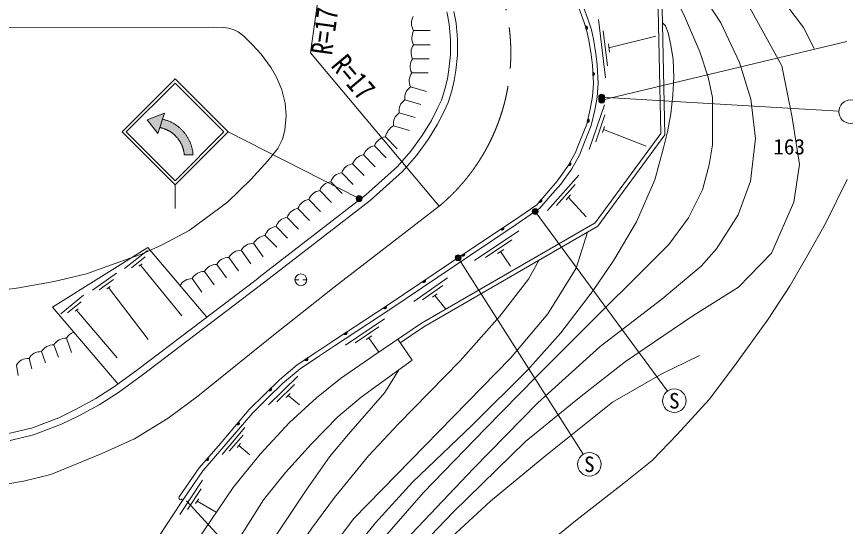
# Model space of a CAD drawing. Units: millimetres at full size, sheet at 1:1000; details may follow other scales. Extents: x 40000 to 680000, y 20000 to 380000.
# Drawn here: x 472167 to 542508, y 261318 to 304644 of the extents above; entities that cross this region are included whole.
import ezdxf
from ezdxf.enums import TextEntityAlignment as Align

# ---------------------------------------------------------------- set-up
doc = ezdxf.new("R2010")
doc.units = ezdxf.units.MM
doc.header["$LTSCALE"] = 1000
doc.linetypes.add('CHAIN', pattern=[18.5, 12, -1.5, 3.5, -1.5])
for name, color, linetype, lineweight in [('M-BGD', 7, 'Continuous', 13), ('M-BMK', 2, 'CHAIN', 13), ('M-STR-HTXT', 7, 'Continuous', 13), ('M-STR-STRC', 7, 'Continuous', 13)]:
    doc.layers.add(name, color=color, linetype=linetype, lineweight=lineweight)
doc.layers.add('M-BMK-HTXT', color=7, linetype='Continuous')
doc.styles.add('ＭＳ ゴシック', font='')
doc.styles.get('ＭＳ ゴシック').set_extended_font_data('MS Gothic')

msp = doc.modelspace()

# ---------------------------------------------------------------- hatches: boundary and pattern name
at = {"layer": 'M-BGD'}
for points in [[(520518, 303557), (520426, 303843, -0.41421), (520615, 303746, -0.41421)], [(521084, 299608), (521070, 299907, -1)], [(520590, 295658), (520661, 295950, -0.41421), (520771, 295769, -0.41421)], [(518993, 292005), (519144, 292265, -1)], [(516503, 288880), (516700, 289106, -0.41421), (516715, 288895, -0.41421)], [(513253, 286564), (513503, 286730, -0.41421), (513461, 286522, -0.41421)], [(509926, 284344), (510174, 284512, -1)], [(506608, 282109), (506857, 282277, -1)], [(503289, 279878), (503539, 280042, -0.41421), (503496, 279835, -0.41421)], [(499945, 277682), (500196, 277847, -0.41421), (500153, 277639, -0.41421)], [(496615, 275467), (496863, 275635, -0.41421), (496823, 275427, -0.41421)], [(493568, 272887), (493783, 273096, -1)], [(490832, 269974), (491026, 270203, -1)], [(488224, 266941), (488422, 267167, -0.41421), (488435, 266955, -0.41421)]]:
    msp.add_hatch(color=256, dxfattribs=at).paths.add_polyline_path(points)
at = {"layer": 'M-STR-HTXT'}
for points in [[(521983, 297609, -0.41421), (521630, 297633, -0.41421), (521654, 297986, -1)], [(522030, 297415, -1), (521607, 297680, -1)], [(501455, 289292, -0.41421), (501355, 288953, -0.41421), (501016, 289053, -1)], [(516142, 287835, -1), (516223, 288328, -1)], [(509584, 283909, -1), (509698, 284396, -1)]]:
    msp.add_hatch(color=256, dxfattribs=at).paths.add_polyline_path(points)
at = {"layer": 'M-STR-STRC'}
for points in [[(484550, 295924), (484715, 296443), (483246, 295879), (484157, 294695), (484323, 295214), (484323, 295214)], [(484554, 295937), (484554, 295937), (484715, 296443), (483246, 295879), (484157, 294695), (484323, 295214), (484323, 295214)], [(486455, 294712), (486419, 294758), (486382, 294803), (486344, 294847), (486306, 294891), (486267, 294934), (486227, 294976), (486187, 295018), (486146, 295059), (486104, 295099), (486061, 295138), (486018, 295177), (485974, 295215), (485929, 295252), (485884, 295289), (485838, 295324), (485792, 295359), (485745, 295393), (485697, 295426), (485649, 295458), (485600, 295490), (485551, 295520), (485501, 295550), (485450, 295579), (485399, 295607), (485348, 295634), (485296, 295660), (485244, 295685), (485191, 295710), (485138, 295733), (485085, 295756), (485031, 295777), (484976, 295798), (484922, 295818), (484867, 295836), (484811, 295854), (484756, 295871), (484700, 295887), (484644, 295901), (484587, 295915), (484550, 295924), (484323, 295214), (484327, 295213), (484371, 295204), (484415, 295194), (484459, 295183), (484503, 295172), (484546, 295160), (484589, 295147), (484632, 295133), (484675, 295118), (484718, 295103), (484760, 295087), (484802, 295070), (484843, 295053), (484885, 295035), (484926, 295016), (484966, 294996), (485007, 294976), (485046, 294955), (485086, 294933), (485125, 294911), (485164, 294888), (485202, 294864), (485240, 294840), (485278, 294814), (485315, 294789), (485351, 294762), (485388, 294735), (485423, 294708), (485458, 294679), (485493, 294651), (485527, 294621), (485561, 294591), (485594, 294560), (485627, 294529), (485659, 294497), (485690, 294465), (485721, 294432), (485752, 294399), (485781, 294365), (485810, 294330), (485839, 294295), (485867, 294260), (485894, 294224), (485921, 294188), (485947, 294151), (485972, 294114), (485997, 294076), (486021, 294038), (486045, 293999), (486067, 293960), (486089, 293921), (486111, 293881), (486131, 293841), (486151, 293800), (486171, 293760), (486189, 293718), (486207, 293677), (486224, 293635), (486240, 293593), (486256, 293551), (486271, 293508), (486285, 293465), (486298, 293422), (486311, 293379), (486323, 293335), (486334, 293292), (486344, 293248), (486354, 293204), (486363, 293159), (486371, 293115), (486378, 293070), (486384, 293026), (486390, 292981), (486395, 292936), (486399, 292891), (487142, 292892), (487138, 292950), (487133, 293008), (487126, 293066), (487119, 293123), (487111, 293181), (487102, 293238), (487091, 293295), (487080, 293352), (487068, 293409), (487055, 293466), (487040, 293522), (487025, 293578), (487009, 293634), (486992, 293689), (486974, 293744), (486954, 293799), (486934, 293854), (486913, 293908), (486891, 293962), (486869, 294015), (486845, 294068), (486820, 294120), (486794, 294173), (486768, 294224), (486740, 294275), (486712, 294326), (486683, 294376), (486653, 294426), (486622, 294475), (486590, 294524), (486557, 294572), (486524, 294619), (486490, 294666)]]:
    msp.add_hatch(color=256, dxfattribs=at).paths.add_polyline_path(points)

# ---------------------------------------------------------------- linework, layer by layer
at = {"layer": 'M-BGD'}
for p, q in [((521540, 304389), (522144, 299425)), ((505865, 303445), (507266, 303446)), ((520518, 303557), (520426, 303843)), ((521959, 303432), (522321, 300454)), ((522438, 301979), (526432, 302981)), ((505850, 302246), (507253, 302247)), ((522396, 302327), (522480, 301632)), ((505778, 301048), (507181, 301049)), ((505706, 299850), (507109, 299851)), ((521084, 299608), (521070, 299907)), ((505597, 298662), (506950, 298262)), ((505115, 297562), (506469, 297162)), ((522063, 297135), (520771, 293349)), ((504634, 296463), (505987, 296063)), ((522088, 296281), (521314, 294009)), ((520590, 295658), (520661, 295950)), ((504153, 295364), (505506, 294964)), ((522075, 295313), (521895, 294783)), ((521985, 295048), (525610, 293630)), ((503474, 294415), (504454, 293408)), ((502545, 293654), (503526, 292648)), ((501617, 292894), (502597, 291887)), ((500689, 292133), (501669, 291127)), ((518993, 292005), (519144, 292265)), ((499760, 291373), (500741, 290366)), ((498832, 290613), (499812, 289606)), ((519877, 291170), (517226, 288175)), ((497903, 289853), (498884, 288846)), ((519572, 290372), (517981, 288575)), ((516503, 288880), (516700, 289106)), ((519187, 289484), (518815, 289065)), ((519001, 289275), (520502, 287612)), ((496974, 289093), (497955, 288086)), ((496046, 288333), (497026, 287326)), ((495117, 287573), (496098, 286566)), ((494189, 286813), (495169, 285806)), ((514778, 286431), (511043, 283921)), ((513253, 286564), (513503, 286730)), ((493260, 286053), (494240, 285046)), ((514198, 285680), (511957, 284174)), ((492271, 285380), (493092, 284237)), ((483291, 284777), (481334, 283222)), ((483087, 284231), (481912, 283298)), ((491232, 284780), (492053, 283637)), ((509926, 284344), (510174, 284512)), ((513507, 284854), (512984, 284502)), ((513245, 284678), (514082, 283433)), ((482823, 283638), (482549, 283421)), ((482686, 283530), (486203, 279216)), ((489154, 283579), (489975, 282436)), ((490193, 284179), (491014, 283037)), ((480639, 282832), (478603, 281381)), ((488115, 282978), (488936, 281836)), ((480406, 282297), (479185, 281427)), ((487076, 282378), (487897, 281236)), ((495795, 282275), (496120, 282275)), ((496470, 282275), (496795, 282275)), ((508748, 282437), (505881, 280429)), ((506608, 282109), (506857, 282277)), ((480112, 281719), (479827, 281516)), ((479970, 281618), (483339, 277190)), ((508347, 281790), (506627, 280585)), ((477848, 280966), (475916, 279380)), ((507859, 281082), (507458, 280801)), ((507659, 280942), (508591, 279770)), ((477652, 280417), (476493, 279465)), ((503289, 279878), (503539, 280042)), ((477398, 279820), (477128, 279598)), ((477263, 279709), (480700, 275639)), ((503401, 278961), (500079, 276733)), ((502904, 278266), (500911, 276929)), ((476391, 277308), (476820, 276102)), ((499945, 277682), (500196, 277847)), ((502307, 277505), (501842, 277193)), ((502074, 277349), (502913, 276116)), ((475335, 276739), (475736, 275699)), ((474279, 276169), (474634, 275219)), ((473223, 275599), (473453, 274711)), ((496615, 275467), (496863, 275635)), ((472167, 275030), (472299, 274139)), ((496040, 274089), (493536, 271643)), ((493568, 272887), (493783, 273096)), ((495749, 273385), (494246, 271918)), ((495382, 272608), (495032, 272266)), ((495207, 272437), (496183, 271644)), ((490832, 269974), (491026, 270203)), ((491544, 269730), (489604, 267442)), ((491385, 269079), (490221, 267706)), ((491168, 268358), (490896, 268038)), ((491032, 268198), (491958, 267413)), ((488224, 266941), (488422, 267167)), ((487956, 265255), (486035, 262330)), ((487823, 264505), (486670, 262750)), ((487631, 263668), (487362, 263258)), ((487497, 263463), (489117, 262522))]:
    msp.add_line(p, q, dxfattribs=at)
for points in [[(504731, 276929), (506721, 278283), (521509, 286845), (527190, 294595), (526930, 306710), (522342, 313605), (518083, 318977), (515187, 321144), (512667, 323042), (508996, 325016), (505973, 326740), (502121, 327423), (498265, 327913), (490383, 327608), (478612, 326956), (470308, 322896)], [(487396, 259995), (490543, 264616), (492849, 267446), (495321, 270138), (497611, 272251), (499664, 273898), (502495, 275831), (506535, 278580), (521270, 287111), (526838, 294706), (526583, 306601), (522059, 313399), (517837, 318724), (514977, 320864), (512477, 322746), (508837, 324704), (505702, 326215), (497530, 326606), (490650, 326677), (479483, 326607), (472540, 323131)], [(498657, 250554), (501291, 254373), (504768, 257880), (509210, 262525), (515358, 268541), (519948, 272266), (523841, 275328), (529557, 279211), (533438, 281639), (536233, 284535), (538144, 288870), (538621, 292084), (537977, 296076), (537104, 300450), (533765, 306551), (531189, 310594), (527549, 314876), (523375, 319318), (521087, 321472), (518726, 323057)], [(520690, 323285), (523981, 321364), (526452, 319363), (529175, 316317), (533422, 310457), (536908, 306440), (538958, 303719), (539850, 301923)], [(493718, 247763), (496287, 251778), (498976, 255295), (502628, 259539), (506707, 264208), (511943, 269625), (516319, 274089), (522055, 279835), (524494, 282238), (527529, 285285), (529196, 287539), (530387, 289922), (530955, 292055), (531237, 293742), (531237, 297758), (530855, 299500), (530148, 301637), (528753, 304877), (527349, 307693), (526184, 309513), (521120, 316136), (518825, 318776), (515594, 322089)], [(516898, 322029), (520017, 319428), (524514, 314464), (529798, 307436), (531934, 304110), (533523, 300747), (534475, 297629), (534864, 294275), (534454, 290666), (533415, 287808), (531577, 284912), (530252, 283436), (526932, 280619), (521701, 276598), (516392, 271819), (510945, 266251), (502037, 256837), (497040, 250844), (495599, 248754)], [(482505, 257831), (486077, 263268), (487971, 266049), (489600, 267900), (492212, 270984), (493518, 272280), (494745, 273473), (496221, 274718), (497861, 275827), (499143, 276677), (503841, 279762), (510682, 284372), (514573, 286962), (516575, 288354), (517460, 289369), (518346, 290408), (519279, 291703), (519950, 292856), (520301, 293827), (520933, 295375), (521251, 296690), (521439, 297798), (521516, 298955), (521440, 300545), (521339, 301477), (521137, 302717), (520954, 303506), (520706, 304280), (520262, 305531)], [(519890, 305383), (520327, 304151), (520568, 303400), (520745, 302640), (520942, 301423), (521041, 300514), (521116, 298959), (521041, 297845), (520859, 296771), (520552, 295498), (519928, 293971), (519586, 293026), (518943, 291921), (518031, 290655), (517157, 289630), (516306, 288654), (514348, 287293), (510460, 284704), (503619, 280095), (498923, 277011), (497638, 276160), (495979, 275037), (494477, 273769), (493238, 272566), (491917, 271256), (489297, 268161), (487654, 266294), (485972, 263825)], [(471622, 268620), (473598, 269108), (475979, 270006), (477440, 270730), (479185, 271661), (480823, 272703), (482819, 274162), (493243, 282100), (502185, 289025), (504915, 291485), (506094, 292825), (507096, 294208), (507902, 295508), (508441, 296599), (508801, 297332), (509095, 298323), (509317, 299222), (509448, 300059), (509589, 301375), (509590, 302722), (509472, 304088), (509289, 305075)], [(492494, 282283), (492878, 282575), (501800, 289486), (504487, 291907), (505625, 293200), (506598, 294543), (507376, 295800), (507903, 296865), (508240, 297551), (508516, 298480), (508728, 299341), (508853, 300138), (508989, 301407), (508990, 302696), (508876, 304007), (508708, 304922), (508668, 305038)], [(491061, 245611), (492823, 248866), (495828, 253210), (499711, 258023), (502622, 261629), (505764, 265083), (510846, 269943), (515533, 274604), (518355, 277764), (521113, 281363), (522850, 283941), (524787, 287211), (526331, 290773), (527080, 293496), (527396, 294862), (527682, 296364), (527860, 297972), (527935, 299483), (527892, 300987), (527698, 302217), (527460, 303265), (527247, 303868), (526986, 304120)], [(520626, 286333), (519661, 283251), (517255, 279387), (514072, 275612), (500755, 261970), (497258, 257273), (493333, 251649), (490407, 246970), (488759, 243653)], [(480782, 273416), (475218, 279944), (483316, 285006), (488302, 279091)], [(486019, 243870), (488435, 247655), (491091, 251912), (494815, 257646), (497232, 261172), (499139, 263781), (502043, 267315), (504579, 270043), (509820, 275383), (513193, 279181), (515608, 282338), (516525, 283959)], [(471481, 269203), (473420, 269682), (475740, 270557), (477165, 271263), (478882, 272180), (480485, 273198), (482460, 274643), (492494, 282283)], [(483746, 254324), (486500, 253054), (493136, 263584), (494986, 265911), (497204, 268351), (499431, 270639), (501418, 272291), (505736, 275452), (504534, 277219)], [(500653, 250799), (504248, 255431), (508329, 259728), (512378, 263470), (517089, 267353), (522729, 271870), (526940, 274277), (530112, 275835)], [(484315, 245626), (489325, 252899), (492566, 258103), (496733, 264387), (498736, 267234), (500331, 269171), (503421, 272710), (504611, 274628)]]:
    msp.add_lwpolyline(points, dxfattribs=at)
msp.add_circle((496295, 282275), 500, dxfattribs=at)
for centre, radius, start, end in [((506820, 304073), 1143, 150.03917, 213.35843), ((507060, 302831), 1343, 152.7982, 205.80769), ((520472, 303700), 150, 287.83307, 107.83307), ((506786, 301589), 1143, 144.89369, 208.21296), ((506713, 300391), 1143, 144.89369, 208.21296), ((506695, 299160), 1206, 145.07195, 204.4044), ((521077, 299758), 150, 272.75704, 92.75704), ((506247, 297722), 1143, 124.69449, 188.01376), ((505766, 296622), 1143, 124.69449, 188.01376), ((505285, 295523), 1143, 124.69449, 188.01376), ((520626, 295804), 150, 256.42357, 76.42357), ((504914, 294102), 1474, 121.09448, 167.74457), ((503626, 293282), 1143, 97.65892, 160.97819), ((502698, 292521), 1143, 97.65892, 160.97819), ((501769, 291761), 1143, 97.65892, 160.97819), ((500841, 291001), 1143, 97.65892, 160.97819), ((519068, 292135), 150, 239.81348, 59.81348), ((499912, 290240), 1143, 97.63896, 160.95822), ((498984, 289480), 1143, 97.63896, 160.95822), ((498055, 288720), 1143, 97.63896, 160.95822), ((516602, 288993), 150, 228.87457, 48.87457), ((497126, 287960), 1143, 97.63896, 160.95822), ((496198, 287200), 1143, 97.63896, 160.95822), ((495269, 286440), 1143, 97.63896, 160.95822), ((494340, 285680), 1143, 97.63896, 160.95822), ((513378, 286647), 150, 213.65927, 33.65927), ((493515, 284607), 1465, 100.25599, 148.13897), ((492238, 284237), 1143, 88.36012, 151.67938), ((491199, 283637), 1143, 88.36012, 151.67938), ((510050, 284428), 150, 213.97391, 33.97391), ((489121, 282436), 1143, 88.36012, 151.67938), ((490160, 283037), 1143, 88.36012, 151.67938), ((488082, 281836), 1143, 88.36012, 151.67938), ((487043, 281235), 1143, 88.36012, 151.67938), ((506733, 282193), 150, 213.97391, 33.97391), ((503414, 279960), 150, 213.28741, 33.28741), ((476325, 276167), 1143, 86.68119, 150.00046), ((477381, 276737), 1143, 108.1367, 150.00046), ((500070, 277765), 150, 213.28741, 33.28741), ((475269, 275598), 1143, 86.68119, 150.00046), ((474213, 275028), 1143, 86.68119, 150.00046), ((473157, 274458), 1143, 86.68119, 150.00046), ((496739, 275551), 150, 214.09023, 34.09023), ((493675, 272991), 150, 224.16502, 44.16502), ((490929, 270088), 150, 229.7439, 49.7439), ((488323, 267054), 150, 228.64599, 48.64599), ((486096, 263740), 150, 145.74442, 325.74442)]:
    msp.add_arc(centre, radius, start, end, dxfattribs=at)
at = {"layer": 'M-BMK'}
msp.add_lwpolyline([(469069, 264536), (472752, 265169), (475071, 265731), (479342, 267495), (482188, 268759), (485025, 270532), (487550, 272395), (493678, 277345), (499112, 281653), (508043, 288538)], dxfattribs=at)
msp.add_arc((497112, 301558), 17000, 310.01273, 82.09314, dxfattribs=at)
at = {"layer": 'M-STR-HTXT'}
for p, q in [((521818, 297548), (542624, 302531)), ((521818, 297798), (541950, 296616)), ((501235, 289173), (490122, 294846)), ((516183, 288082), (527395, 272804)), ((509641, 284152), (520242, 267446)), ((486583, 263487), (502056, 246645))]:
    msp.add_line(p, q, dxfattribs=at)
for points in [[(499451, 318396), (497112, 301558), (508043, 288538)], [(449533, 303721), (488899, 303743), (489754, 303720), (490162, 303660), (490551, 303544), (490979, 303359), (491446, 302978), (492189, 302249), (492932, 301435), (493762, 300276), (494225, 299497), (494678, 298419), (494965, 297296), (495060, 296203), (494931, 294979), (494721, 294230), (494325, 293434), (493490, 292394), (492051, 290796), (490081, 288861), (486823, 286458), (484469, 285206), (482762, 284467), (480844, 283766), (478110, 282780), (475361, 282134), (472351, 281584), (469911, 281240)], [(515400, 258401), (519754, 261900), (523715, 264985), (526107, 266909), (528242, 269124), (530947, 272107), (533086, 274959), (535962, 278935), (537823, 281777), (539323, 284395), (540810, 287050), (542670, 290786)]]:
    msp.add_lwpolyline(points, dxfattribs=at)
for centre in [(521818, 297798), (521818, 297548), (501235, 289173), (516183, 288082), (509641, 284152)]:
    msp.add_circle(centre, 250, dxfattribs=at)
at = {"layer": 'M-STR-STRC'}
for p, q in [((481122, 294846), (485622, 299346)), ((481476, 294846), (485622, 298992)), ((490122, 294846), (485622, 299346)), ((489769, 294846), (485622, 298992)), ((484715, 296443), (483246, 295879)), ((484157, 294695), (484715, 296443)), ((483246, 295879), (484157, 294695)), ((481122, 294846), (485622, 290345)), ((481476, 294846), (485622, 290699)), ((485622, 290699), (489769, 294846)), ((485622, 290346), (490122, 294846)), ((487142, 292892), (486399, 292891)), ((485622, 290345), (485622, 288346))]:
    msp.add_line(p, q, dxfattribs=at)
for points in [[(484715, 296443), (483246, 295879), (484157, 294695)], [(484715, 296443), (483246, 295879), (484157, 294695)], [(484550, 295924), (484715, 296443), (483246, 295879), (484157, 294695), (484323, 295214)], [(484550, 295924), (484323, 295214), (484323, 295214), (484327, 295213), (484371, 295204), (484415, 295194), (484459, 295183), (484503, 295172), (484546, 295160), (484589, 295147), (484632, 295133), (484675, 295118), (484718, 295103), (484760, 295087), (484802, 295070), (484843, 295053), (484885, 295035), (484926, 295016), (484966, 294996), (485007, 294976), (485046, 294955), (485086, 294933), (485125, 294911), (485164, 294888), (485202, 294864), (485240, 294840), (485278, 294814), (485315, 294789), (485351, 294762), (485388, 294735), (485423, 294708), (485458, 294679), (485493, 294651), (485527, 294621), (485561, 294591), (485594, 294560), (485627, 294529), (485659, 294497), (485690, 294465), (485721, 294432), (485752, 294399), (485781, 294365), (485810, 294330), (485839, 294295), (485867, 294260), (485894, 294224), (485921, 294188), (485947, 294151), (485972, 294114), (485997, 294076), (486021, 294038), (486045, 293999), (486067, 293960), (486089, 293921), (486111, 293881), (486131, 293841), (486151, 293800), (486171, 293760), (486189, 293718), (486207, 293677), (486224, 293635), (486240, 293593), (486256, 293551), (486271, 293508), (486285, 293465), (486298, 293422), (486311, 293379), (486323, 293335), (486334, 293292), (486344, 293248), (486354, 293204), (486363, 293159), (486371, 293115), (486378, 293070), (486384, 293026), (486390, 292981), (486395, 292936), (486399, 292891), (486399, 292891), (487142, 292892), (487142, 292892), (487138, 292950), (487133, 293008), (487126, 293066), (487119, 293123), (487111, 293181), (487102, 293238), (487091, 293295), (487080, 293352), (487068, 293409), (487055, 293466), (487040, 293522), (487025, 293578), (487009, 293634), (486992, 293689), (486974, 293744), (486954, 293799), (486934, 293854), (486913, 293908), (486891, 293962), (486869, 294015), (486845, 294068), (486820, 294120), (486794, 294173), (486768, 294224), (486740, 294275), (486712, 294326), (486683, 294376), (486653, 294426), (486622, 294475), (486590, 294524), (486557, 294572), (486524, 294619), (486490, 294666), (486455, 294712), (486419, 294758), (486382, 294803), (486344, 294847), (486306, 294891), (486267, 294934), (486227, 294976), (486187, 295018), (486146, 295059), (486104, 295099), (486061, 295138), (486018, 295177), (485974, 295215), (485929, 295252), (485884, 295289), (485838, 295324), (485792, 295359), (485745, 295393), (485697, 295426), (485649, 295458), (485600, 295490), (485551, 295520), (485501, 295550), (485450, 295579), (485399, 295607), (485348, 295634), (485296, 295660), (485244, 295685), (485191, 295710), (485138, 295733), (485085, 295756), (485031, 295777), (484976, 295798), (484922, 295818), (484867, 295836), (484811, 295854), (484756, 295871), (484700, 295887), (484644, 295901), (484587, 295915)]]:
    msp.add_lwpolyline(points, close=True, dxfattribs=at)
for centre in [(542948, 296558), (527987, 271998), (520778, 266602)]:
    msp.add_circle(centre, 1000, dxfattribs=at)

# ---------------------------------------------------------------- texts
at = {"layer": 'M-BMK-HTXT', "style": 'ＭＳ ゴシック'}
msp.add_text('163', height=1320, dxfattribs=at).set_placement((537731, 293584), align=Align.MIDDLE_CENTER)
at = {"layer": 'M-STR-HTXT', "style": 'ＭＳ ゴシック', "width": 0.8}
msp.add_text('R=17', height=1833, rotation=82.093, dxfattribs=at).set_placement((497112, 301558), align=Align.TOP_LEFT)
msp.add_text('R=17', height=1833, rotation=310.013, dxfattribs=at).set_placement((498357, 300076), align=Align.BOTTOM_LEFT)
at = {"layer": 'M-STR-STRC', "style": 'ＭＳ ゴシック'}
for p in [(527987, 271998), (520778, 266602)]:
    msp.add_text('S', height=1320, dxfattribs=at).set_placement(p, align=Align.MIDDLE_CENTER)

doc.saveas('drawing.dxf')
